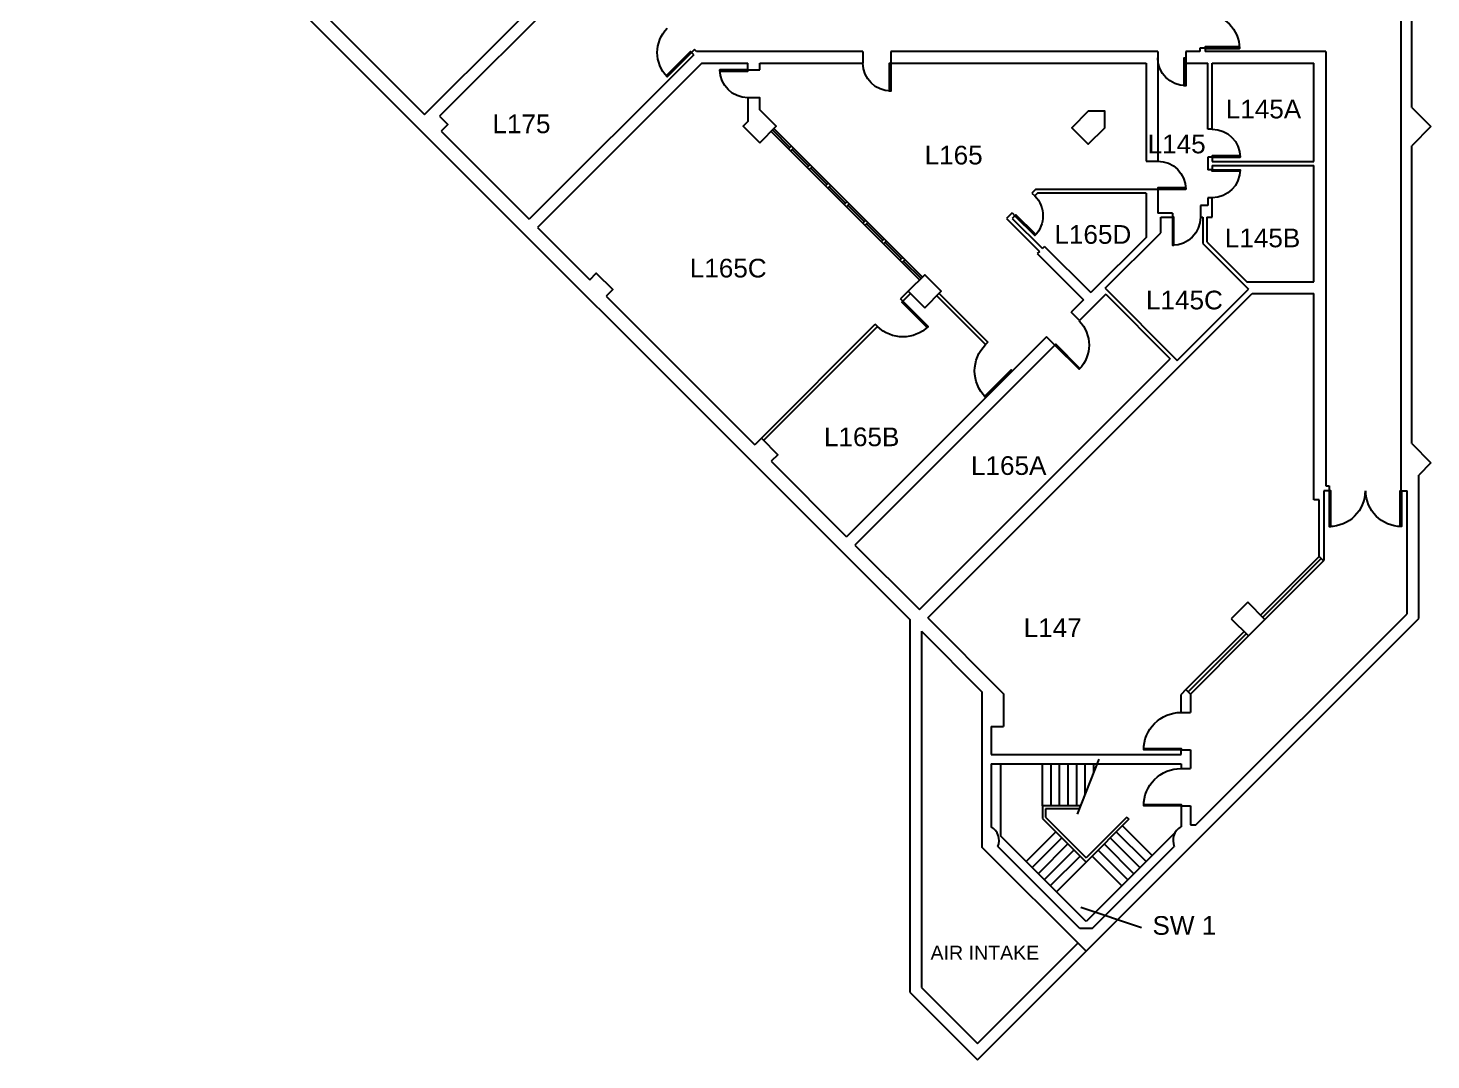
# Model space of a CAD drawing. Header units: inches. Extents: x 3 to 4899, y -154 to 4824.
# Drawn here: x 337 to 2140, y -154 to 1172 of the extents above; entities that cross this region are included whole.
import ezdxf

# ---------------------------------------------------------------- set-up
doc = ezdxf.new("R2010")
doc.units = ezdxf.units.IN
doc.header["$LTSCALE"] = 96
doc.header["$MEASUREMENT"] = 0
doc.layers.get('0').update_dxf_attribs({"linetype": 'CONTINUOUS'})
for name, color, linetype in [('A-ANNO-ROOM', 4, 'CONTINUOUS'), ('A-ANNO-TEXT', 4, 'CONTINUOUS'), ('A-DOOR', 2, 'CONTINUOUS'), ('A-FLOR-STRS', 2, 'CONTINUOUS'), ('A-GLAZ', 2, 'CONTINUOUS'), ('A-WALL-FULL', 6, 'CONTINUOUS')]:
    doc.layers.add(name, color=color, linetype=linetype)
doc.styles.add('Arial', font='arial.ttf')

# ---------------------------------------------------------------- blocks, each defined once
blk = doc.blocks.new('*U57')
for p, q in [((0, 0), (0, 0)), ((-46, 0), (-46, 0))]:
    blk.add_line(p, q)
blk.add_lwpolyline([(0, 0), (0, 46), (-1.75, 46), (-1.75, 0)], close=True)
blk.add_arc((0, 0), 46, 90, 180)
blk = doc.blocks.new('*U58')
for p, q in [((0, 0), (0, 0)), ((46, 0), (46, 0))]:
    blk.add_line(p, q)
blk.add_lwpolyline([(0, 0), (0, 46), (1.75, 46), (1.75, 0)], close=True)
blk.add_arc((0, 0), 46, 0, 90)
blk = doc.blocks.new('*U74')
for p, q in [((0, 0), (0, 0)), ((44, 0), (44, 0))]:
    blk.add_line(p, q)
blk.add_lwpolyline([(0, 0), (0, 44), (1.75, 44), (1.75, 0)], close=True)
blk.add_arc((0, 0), 44, 0, 90)
blk = doc.blocks.new('*U50')
for p, q in [((0, 0), (0, 0)), ((36, 0), (36, 0))]:
    blk.add_line(p, q)
blk.add_lwpolyline([(0, 0), (0, 36), (1.75, 36), (1.75, 0)], close=True)
blk.add_arc((0, 0), 36, 0, 90)
blk = doc.blocks.new('*U75')
for p, q in [((0, 0), (0, 0)), ((-46, 0), (-46, 0))]:
    blk.add_line(p, q)
blk.add_lwpolyline([(0, 0), (0, 46), (-1.75, 46), (-1.75, 0)], close=True)
blk.add_arc((0, 0), 46, 90, 180)
blk = doc.blocks.new('*U51')
for p, q in [((0, 0), (0, 0)), ((-48, 0), (-48, 0))]:
    blk.add_line(p, q)
blk.add_lwpolyline([(0, 0), (0, 48), (-1.75, 48), (-1.75, 0)], close=True)
blk.add_arc((0, 0), 48, 90, 180)
blk = doc.blocks.new('*U30')
for p, q in [((0, 0), (0, 0)), ((-36, 0), (-36, 0))]:
    blk.add_line(p, q)
blk.add_lwpolyline([(0, 0), (0, 36), (-1.75, 36), (-1.75, 0)], close=True)
blk.add_arc((0, 0), 36, 90, 180)
blk = doc.blocks.new('*U31')
for p, q in [((0, 0), (0, 0)), ((36, 0), (36, 0))]:
    blk.add_line(p, q)
blk.add_lwpolyline([(0, 0), (0, 36), (1.75, 36), (1.75, 0)], close=True)
blk.add_arc((0, 0), 36, 0, 90)
blk = doc.blocks.new('*U22')
for p, q in [((0, 0), (0, 0)), ((36, 0), (36, 0))]:
    blk.add_line(p, q)
blk.add_lwpolyline([(0, 0), (0, 36), (1.75, 36), (1.75, 0)], close=True)
blk.add_arc((0, 0), 36, 0, 90)
blk = doc.blocks.new('*U37')
for p, q in [((0, 0), (0, 0)), ((-36, 0), (-36, 0))]:
    blk.add_line(p, q)
blk.add_lwpolyline([(0, 0), (0, 36), (-1.75, 36), (-1.75, 0)], close=True)
blk.add_arc((0, 0), 36, 90, 180)
blk = doc.blocks.new('*U38')
for p, q in [((0, 0), (0, 0)), ((48, 0), (48, 0))]:
    blk.add_line(p, q)
blk.add_lwpolyline([(0, 0), (0, -48), (1.75, -48), (1.75, 0)], close=True)
blk.add_arc((0, 0), 48, 270, 0)
blk = doc.blocks.new('*U39')
for p, q in [((0, 0), (0, 0)), ((48, 0), (48, 0))]:
    blk.add_line(p, q)
blk.add_lwpolyline([(0, 0), (0, -48), (1.75, -48), (1.75, 0)], close=True)
blk.add_arc((0, 0), 48, 270, 0)
blk = doc.blocks.new('*U36')
for p, q in [((0, 0), (0, 0)), ((-36, 0), (-36, 0))]:
    blk.add_line(p, q)
blk.add_lwpolyline([(0, 0), (0, -36), (-1.75, -36), (-1.75, 0)], close=True)
blk.add_arc((0, 0), 36, 180, 270)
blk = doc.blocks.new('*U42')
for p, q in [((0, 0), (0, 0)), ((44, 0), (44, 0))]:
    blk.add_line(p, q)
blk.add_lwpolyline([(0, 0), (0, 44), (1.75, 44), (1.75, 0)], close=True)
blk.add_arc((0, 0), 44, 0, 90)
blk = doc.blocks.new('*U43')
for p, q in [((0, 0), (0, 0)), ((-44, 0), (-44, 0))]:
    blk.add_line(p, q)
blk.add_lwpolyline([(0, 0), (0, 44), (-1.75, 44), (-1.75, 0)], close=True)
blk.add_arc((0, 0), 44, 90, 180)

msp = doc.modelspace()

# ---------------------------------------------------------------- linework, layer by layer
at = {"layer": 'A-ANNO-ROOM'}
msp.add_line((1767.8, 16.2), (1690.2, 42.1), dxfattribs=at)
at = {"layer": 'A-FLOR-STRS'}
for p, q in [((1586.8, 226.8), (1586.8, 134.1)), ((1640.8, 172.8), (1640.8, 226.8)), ((1651.8, 172.8), (1651.8, 226.8)), ((1662.8, 172.8), (1662.8, 226.8)), ((1673.8, 172.8), (1673.8, 226.8)), ((1684.8, 172.8), (1684.8, 226.8)), ((1695.8, 188.3), (1695.8, 226.8)), ((1706.8, 216.3), (1706.8, 226.8)), ((1743.4, 147.1), (1781.6, 108.9)), ((1696.8, 24.1), (1586.8, 134.1)), ((1657.9, 139.3), (1619.7, 101.2)), ((1665.6, 131.6), (1627.5, 93.4)), ((1811.7, 139.1), (1696.8, 24.1)), ((1727.9, 131.6), (1766, 93.4)), ((1735.6, 139.3), (1773.8, 101.2)), ((1673.4, 123.8), (1635.2, 85.6)), ((1681.2, 116), (1643, 77.8)), ((1689, 108.2), (1650.8, 70)), ((1704.5, 108.2), (1742.7, 70)), ((1712.3, 116), (1750.5, 77.8)), ((1720.1, 123.8), (1758.3, 85.6)), ((1696.8, 100.4), (1658.6, 62.3))]:
    msp.add_line(p, q, dxfattribs=at)
msp.add_lwpolyline([(1713.2, 232.9), (1685.5, 162)], dxfattribs=at)
at = {"layer": 'A-GLAZ'}
for p, q in [((1291.9, 1039.4), (1482.9, 848.5)), ((1293.8, 1041.3), (1316.2, 1018.9)), ((1295.7, 1043.2), (1486.6, 852.2)), ((1318.1, 1020.7), (1314.4, 1017)), ((1320.9, 1017.9), (1317.2, 1014.2)), ((1319.1, 1016), (1340.1, 995)), ((1342, 996.8), (1338.3, 993.1)), ((1344.8, 994), (1341.1, 990.3)), ((1342.9, 992.2), (1364, 971.1)), ((1365.8, 973), (1362.1, 969.3)), ((1368.7, 970.2), (1365, 966.4)), ((1366.8, 968.3), (1387.8, 947.3)), ((1389.7, 949.1), (1386, 945.4)), ((1392.5, 946.3), (1388.8, 942.6)), ((1390.7, 944.4), (1411.7, 923.4)), ((1413.6, 925.2), (1409.9, 921.5)), ((1416.4, 922.4), (1412.7, 918.7)), ((1414.5, 920.6), (1435.6, 899.5)), ((1437.4, 901.4), (1433.7, 897.7)), ((1440.3, 898.6), (1436.5, 894.8)), ((1438.4, 896.7), (1459.4, 875.7)), ((1461.3, 877.5), (1457.6, 873.8)), ((1464.1, 874.7), (1460.4, 871)), ((1462.3, 872.8), (1484.7, 850.4)), ((1468.3, 834), (1458.4, 824.1)), ((1471.1, 831.1), (1461.2, 821.3)), ((1507.8, 831), (1570.4, 768.4)), ((1461.2, 821.3), (1458.4, 824.1)), ((1505, 828.2), (1567.6, 765.5)), ((1428.7, 788.8), (1282.3, 642.3)), ((1428.7, 788.8), (1425.9, 791.6)), ((1570.4, 768.4), (1567.6, 765.5)), ((1921, 418), (1996.3, 493.3)), ((1923.8, 415.3), (1999.1, 490.5)), ((1926.7, 412.4), (2002.4, 488.1)), ((1825.1, 322.1), (1899.8, 396.8)), ((1827.9, 319.3), (1902.6, 394)), ((1830.8, 316.5), (1905.5, 391.2))]:
    msp.add_line(p, q, dxfattribs=at)
msp.add_lwpolyline([(1279.5, 645.2), (1425.9, 791.6)], dxfattribs=at)
at = {"layer": 'A-WALL-FULL'}
for p, q in [((2101.1, 1892.7), (2101.1, 577.6)), ((2115.3, 1070.2), (2115.3, 1885.2)), ((337.1, 1545.1), (1470.1, 412.1)), ((655.8, 1251.9), (846.7, 1060.9)), ((1068.7, 1261.7), (865.8, 1058.8)), ((1192.5, 1137.9), (981.2, 926.5)), ((1193.5, 1144.6), (1189.7, 1140.7)), ((1192.5, 1137.9), (1189.7, 1140.7)), ((1196, 1142.1), (1193.5, 1144.6)), ((1410, 1142.1), (1196, 1142.1)), ((1410, 1142.1), (1410, 1127.1)), ((1446, 1142.1), (1446, 1127.1)), ((1788.8, 1142.1), (1446, 1142.1)), ((1788.8, 1142.1), (1788.8, 1001.2)), ((1824.8, 1142.1), (1824.8, 1127.1)), ((1843, 1142.1), (1824.8, 1142.1)), ((1849.8, 1146.3), (1843, 1146.3)), ((1843, 1146.3), (1843, 1142.1)), ((1849.8, 1146.3), (1849.8, 1142.1)), ((2004.8, 1142.1), (1849.8, 1142.1)), ((2004.8, 1142.1), (2004.8, 584.1)), ((1202.9, 1127.1), (991.8, 915.9)), ((1202.9, 1127.1), (1262.2, 1127.1)), ((1262.2, 1118.5), (1262.2, 1127.1)), ((1262.2, 1118.5), (1277.4, 1118.5)), ((1277.4, 1118.5), (1277.4, 1127.1)), ((1277.4, 1127.1), (1410, 1127.1)), ((1446, 1127.1), (1773.8, 1127.1)), ((1773.8, 1127.1), (1773.8, 1001.2)), ((1824.8, 1127.1), (1853.2, 1127.1)), ((1853.2, 1042.2), (1853.2, 1127.1)), ((1858.8, 1042.2), (1858.8, 1127.1)), ((1858.8, 1127.1), (1989.3, 1127.1)), ((1989.3, 1000.8), (1989.3, 1127.1)), ((2115.3, 1070.2), (2140, 1045.5)), ((868, 1039.7), (981.2, 926.5)), ((1858.8, 1042.2), (1853.2, 1042.2)), ((2140, 1045.5), (2115.3, 1020.8)), ((2115.3, 638.2), (2115.3, 1020.8)), ((1773.8, 1001.2), (1788.8, 1001.2)), ((1853.2, 1006.2), (1853.2, 990.2)), ((1858.8, 1006.2), (1853.2, 1006.2)), ((1858.8, 1006.2), (1858.8, 1000.8)), ((1858.8, 1000.8), (1989.3, 1000.8)), ((1858.8, 995.6), (1989.3, 995.6)), ((1858.8, 995.6), (1858.8, 990.2)), ((1989.3, 845.9), (1989.3, 995.6)), ((1858.8, 990.2), (1853.2, 990.2)), ((1632.2, 965.2), (1627.2, 960.2)), ((1627.2, 960.2), (1630.9, 956.5)), ((1634.3, 960), (1630.9, 956.5)), ((1632.2, 965.2), (1788.8, 965.2)), ((1773.8, 960), (1634.3, 960)), ((1773.8, 960), (1773.8, 903.2)), ((1788.8, 965.2), (1788.8, 934.2)), ((1853.2, 944), (1843.8, 944)), ((1843.8, 944), (1843.8, 929)), ((1853.2, 954.2), (1853.2, 944)), ((1858.8, 954.2), (1853.2, 954.2)), ((1858.8, 929), (1858.8, 954.2)), ((1601.7, 934.8), (1594.5, 927.6)), ((1594.5, 927.6), (1636.9, 885.1)), ((1601.7, 934.8), (1605.4, 931)), ((1605.4, 931), (1601.9, 927.6)), ((1601.9, 927.6), (1640.7, 888.9)), ((1807.8, 934.2), (1788.8, 934.2)), ((1792.8, 909.2), (1792.8, 929.2)), ((1792.8, 929.2), (1807.8, 929.2)), ((1807.8, 934.2), (1807.8, 929)), ((1843.8, 929), (1846.8, 929)), ((1846.8, 929), (1846.8, 895.2)), ((1851.8, 929), (1851.8, 897.3)), ((1851.8, 929), (1858.8, 929)), ((991.8, 915.9), (1058.9, 848.8)), ((1773.8, 903.2), (1702.9, 832.3)), ((1721.4, 837.8), (1792.8, 909.2)), ((1636.9, 885.1), (1634.1, 882.3)), ((1643.5, 891.7), (1640.7, 888.9)), ((1643.5, 891.7), (1702.9, 832.3)), ((1846.8, 895.2), (1905.4, 836.6)), ((1851.8, 897.3), (1903.2, 845.9)), ((1634.1, 882.3), (1693.5, 822.9)), ((1493.4, 414.3), (1910.1, 830.9)), ((1722, 830.2), (1688.4, 796.6)), ((1721.4, 837.8), (1814, 745.2)), ((1722, 830.2), (1805, 747.1)), ((1814, 745.2), (1905.4, 836.6)), ((1903.2, 845.9), (1989.3, 845.9)), ((1910.1, 830.9), (1989.3, 830.9)), ((1989.3, 566.2), (1989.3, 830.9)), ((1080.1, 827.6), (1271, 636.7)), ((1693.5, 822.9), (1677.8, 807.2)), ((1688.4, 796.6), (1677.8, 807.2)), ((1645.9, 775.4), (1389.1, 518.5)), ((1656.6, 764.8), (1645.9, 775.4)), ((1656.6, 764.8), (1399.7, 507.9)), ((1482.8, 424.9), (1805, 747.1)), ((1279.5, 645.2), (1271, 636.7)), ((2115.3, 638.2), (2140, 613.5)), ((1292.2, 615.5), (1389.1, 518.5)), ((2140, 613.5), (2124.3, 597.8)), ((2124.3, 413.4), (2124.3, 597.8)), ((2009.2, 577.6), (2002.4, 577.6)), ((2002.4, 577.6), (2002.4, 488.1)), ((2004.8, 584.1), (2009.2, 584.1)), ((2009.2, 584.1), (2009.2, 577.6)), ((2101.1, 577.6), (2109.3, 577.6)), ((2109.3, 419.6), (2109.3, 577.6)), ((1996.3, 566.2), (1989.3, 566.2)), ((1996.3, 493.3), (1996.3, 566.2)), ((1399.7, 507.9), (1482.8, 424.9)), ((1996.3, 493.3), (2001.9, 487.7)), ((1904.6, 434.5), (1883.4, 413.2)), ((1926.7, 412.4), (1904.6, 434.5)), ((1838, 148.4), (2109.3, 419.6)), ((1470.1, 412.1), (1470.1, -66.6)), ((1485.1, 397.1), (1485.1, -60.4)), ((1485.1, 397.1), (1562.8, 319.5)), ((1493.4, 414.3), (1590.8, 316.9)), ((1557.2, -153.7), (2124.3, 413.4)), ((1883.4, 413.2), (1905.5, 391.2)), ((1905.5, 391.2), (1926.7, 412.4)), ((1562.8, 319.5), (1562.8, 119.9)), ((1590.8, 316.9), (1590.8, 274.9)), ((1825.1, 322.1), (1818.8, 315.8)), ((1818.8, 292.8), (1818.8, 315.8)), ((1830.8, 316.5), (1825.1, 322.1)), ((1830.8, 316.5), (1830.8, 292.8)), ((1818.8, 292.8), (1830.8, 292.8)), ((1574.8, 274.9), (1590.8, 274.9)), ((1574.8, 274.9), (1574.8, 238.8)), ((1574.8, 238.8), (1818.8, 238.8)), ((1818.8, 244.8), (1830.8, 244.8)), ((1818.8, 238.8), (1818.8, 244.8)), ((1830.8, 244.8), (1830.8, 220.8)), ((1574.8, 226.8), (1818.8, 226.8)), ((1574.8, 226.8), (1574.8, 145.8)), ((1818.8, 226.8), (1818.8, 220.8)), ((1818.8, 220.8), (1830.8, 220.8)), ((1689.7, 172.8), (1640.8, 172.8)), ((1640.8, 172.8), (1640.8, 156.4)), ((1688.1, 168.8), (1644.8, 168.8)), ((1644.8, 168.8), (1644.8, 158.1)), ((1818.8, 172.8), (1830.8, 172.8)), ((1818.8, 172.8), (1818.8, 145.8)), ((1830.8, 172.8), (1830.8, 148.4)), ((1640.8, 156.4), (1696.8, 100.4)), ((1644.8, 158.1), (1696.8, 106.1)), ((1749.1, 158.4), (1696.8, 106.1)), ((1751.9, 155.6), (1696.8, 100.4)), ((1749.1, 158.4), (1751.9, 155.6)), ((1830.8, 148.4), (1838, 148.4)), ((1696.8, -14.1), (1562.8, 119.9)), ((1688.8, 15.1), (1583.4, 120.5)), ((1704.8, 15.1), (1810.1, 120.5)), ((1704.8, 15.1), (1688.8, 15.1)), ((1557.2, -132.5), (1686.1, -3.5)), ((1470.1, -66.6), (1557.2, -153.7)), ((1485.1, -60.4), (1557.2, -132.5))]:
    msp.add_line(p, q, dxfattribs=at)
for points in [[(846.7, 1060.9), (1058.1, 1272.3)], [(1277.4, 1024.9), (1298.6, 1046.1), (1277.4, 1067.3), (1277.4, 1082.5), (1262.2, 1082.5), (1262.2, 1052.1)], [(865.8, 1058.8), (876.4, 1048.2), (868, 1039.7)], [(1262.2, 1052.1), (1256.2, 1046.1), (1277.4, 1024.9)], [(1058.9, 848.8), (1067.4, 857.3), (1088.6, 836.1), (1080.1, 827.6)], [(1279.5, 645.2), (1300.7, 623.9), (1292.2, 615.5)]]:
    msp.add_lwpolyline(points, dxfattribs=at)
for points in [[(1699.5, 1065.2), (1678.3, 1044), (1699.5, 1022.8), (1720.7, 1044), (1720.7, 1065.2)], [(1489.5, 812.7), (1510.7, 834), (1489.5, 855.2), (1468.3, 834)]]:
    msp.add_lwpolyline(points, close=True, dxfattribs=at)
for centre, start, end in [((1564.7, 128.2), 337.5615, 60.1547), ((1828.8, 128.2), 119.8453, 202.4385)]:
    msp.add_arc(centre, 20.3, start, end, dxfattribs=at)

# ---------------------------------------------------------------- block references
at = {"layer": 'A-DOOR'}
for name, p, xscale, rotation in [('*U42', (1849.8, 1146.1), -1, 270), ('*U43', (1189.7, 1140.7), -1, 134.9999999999954), ('*U36', (1262.2, 1118.5), -1, 270), ('*U30', (1446, 1127.1), -1, 180), ('*U30', (1824.8, 1134.1), -1, 180), ('*U22', (1858.8, 1006.2), -1, 270), ('*U22', (1788.8, 965.2), -1, 270), ('*U37', (1858.8, 990.2), -1, 270), ('*U50', (1605.4, 931), -1, 224.9999999999931), ('*U31', (1807.8, 929), -1, 180), ('*U75', (1461.3, 821.3), -1, 224.9999999999931), ('*U74', (1656.6, 764.8), -1, 224.9999999999931), ('*U51', (1601.6, 731.6), -0.9999999999999998, 135.0000000000046), ('*U58', (2009.4, 577.6), -1, 180), ('*U57', (2102.2, 577.6), -1, 180), ('*U38', (1818.8, 244.8), -1, 270), ('*U39', (1818.8, 172.8), -1, 270)]:
    msp.add_blockref(name, p, dxfattribs=dict(at, xscale=xscale, rotation=rotation))

# ---------------------------------------------------------------- texts
at = {"layer": 'A-ANNO-ROOM', "style": 'Arial'}
for s, p in [('L145A', (1876.3, 1056.1)), ('L175', (933.9, 1037.1)), ('L145', (1775.9, 1011.2)), ('L165', (1489.3, 996.9)), ('L165D', (1656.1, 895)), ('L145B', (1875.1, 890.5)), ('L165C', (1187.5, 851.7)), ('L145C', (1773.8, 810.7)), ('L165B', (1359.9, 634.9)), ('L165A', (1548.9, 598)), ('L147', (1616.6, 389.6)), ('SW 1', (1782.1, 7.1))]:
    msp.add_text(s, height=24, dxfattribs=at).set_placement(p)
at = {"layer": 'A-ANNO-TEXT', "style": 'Arial'}
msp.add_text('AIR INTAKE', height=18, dxfattribs=at).set_placement((1496.9, -24.9))

doc.saveas('drawing.dxf')
